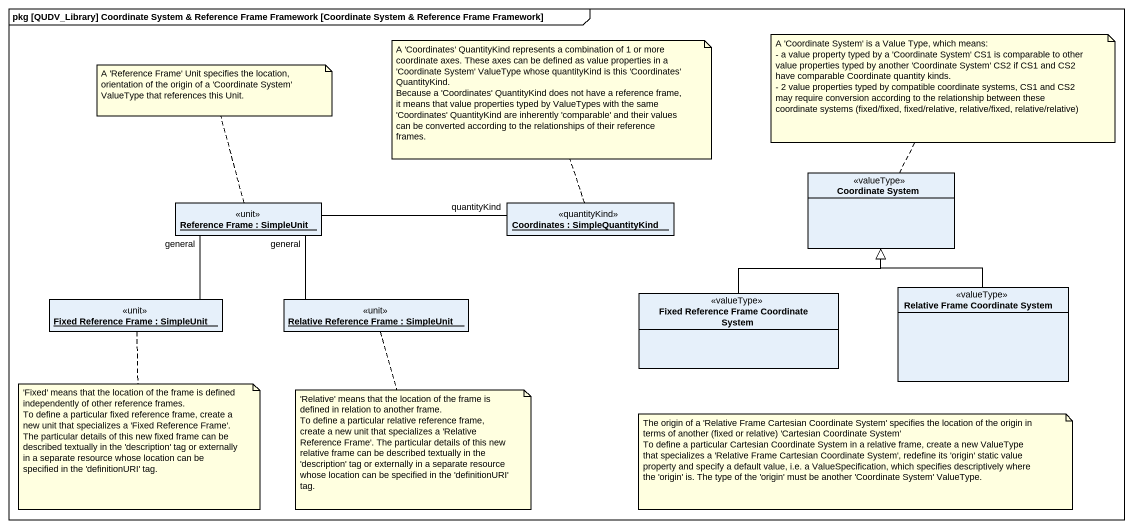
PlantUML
@startuml
mainframe pkg [QUDV_Library] Coordinate System & Reference Frame Framework [Coordinate System & Reference Frame Framework]
hide circle
hide empty members
object "Reference Frame : SimpleUnit" as Reference_Frame <<unit>>
object "Coordinates : SimpleQuantityKind" as Coordinates <<quantityKind>>
class "Coordinate System" as Coordinate_System <<valueType>>
object "Fixed Reference Frame : SimpleUnit" as Fixed_Reference_Frame <<unit>>
object "Relative Reference Frame : SimpleUnit" as Relative_Reference_Frame <<unit>>
class "Fixed Reference Frame Coordinate System" as Fixed_Reference_Frame_2 <<valueType>>
class "Relative Frame Coordinate System" as Relative_Frame_Coordinate <<valueType>>
Reference_Frame -right- Coordinates : quantityKind
Reference_Frame -- Fixed_Reference_Frame : general
Reference_Frame -- Relative_Reference_Frame : general
Fixed_Reference_Frame_2 -up-|> Coordinate_System
Relative_Frame_Coordinate -up-|> Coordinate_System
note top of Coordinates
  A 'Coordinates' QuantityKind represents a combination of 1 or more coordinate axes. These axes can be defined as value properties in a 'Coordinate System' ValueType whose quantityKind is this 'Coordinates' QuantityKind.
  Because a 'Coordinates' QuantityKind does not have a reference frame, it means that value properties typed by ValueTypes with the same 'Coordinates' QuantityKind are inherently 'comparable' and their values can be converted according to the relationships of their reference frames.
end note
note top of Coordinate_System
  A 'Coordinate System' is a Value Type, which means:
  - a value property typed by a 'Coordinate System' CS1 is comparable to other value properties typed by another 'Coordinate System' CS2 if CS1 and CS2 have comparable Coordinate quantity kinds.
  - 2 value properties typed by compatible coordinate systems, CS1 and CS2 may require conversion according to the relationship between these coordinate systems (fixed/fixed, fixed/relative, relative/fixed, relative/relative)
end note
note top of Reference_Frame : A 'Reference Frame' Unit specifies the location, orientation of the origin of a 'Coordinate System' ValueType that references this Unit.
note bottom of Fixed_Reference_Frame
  ~'Fixed' means that the location of the frame is defined independently of other reference frames.
  To define a particular fixed reference frame, create a new unit that specializes a 'Fixed Reference Frame'. The particular details of this new fixed frame can be described textually in the 'description' tag or externally in a separate resource whose location can be specified in the 'definitionURI' tag.
end note
note bottom of Relative_Reference_Frame
  ~'Relative' means that the location of the frame is defined in relation to another frame.
  To define a particular relative reference frame, create a new unit that specializes a 'Relative Reference Frame'. The particular details of this new relative frame can be described textually in the 'description' tag or externally in a separate resource whose location can be specified in the 'definitionURI' tag.
end note
note as N6
  The origin of a 'Relative Frame Cartesian Coordinate System' specifies the location of the origin in terms of another (fixed or relative) 'Cartesian Coordinate System'
  To define a particular Cartesian Coordinate System in a relative frame, create a new ValueType that specializes a 'Relative Frame Cartesian Coordinate System', redefine its 'origin' static value property and specify a default value, i.e. a ValueSpecification, which specifies descriptively where the 'origin' is. The type of the 'origin' must be another 'Coordinate System' ValueType.
end note
@enduml
